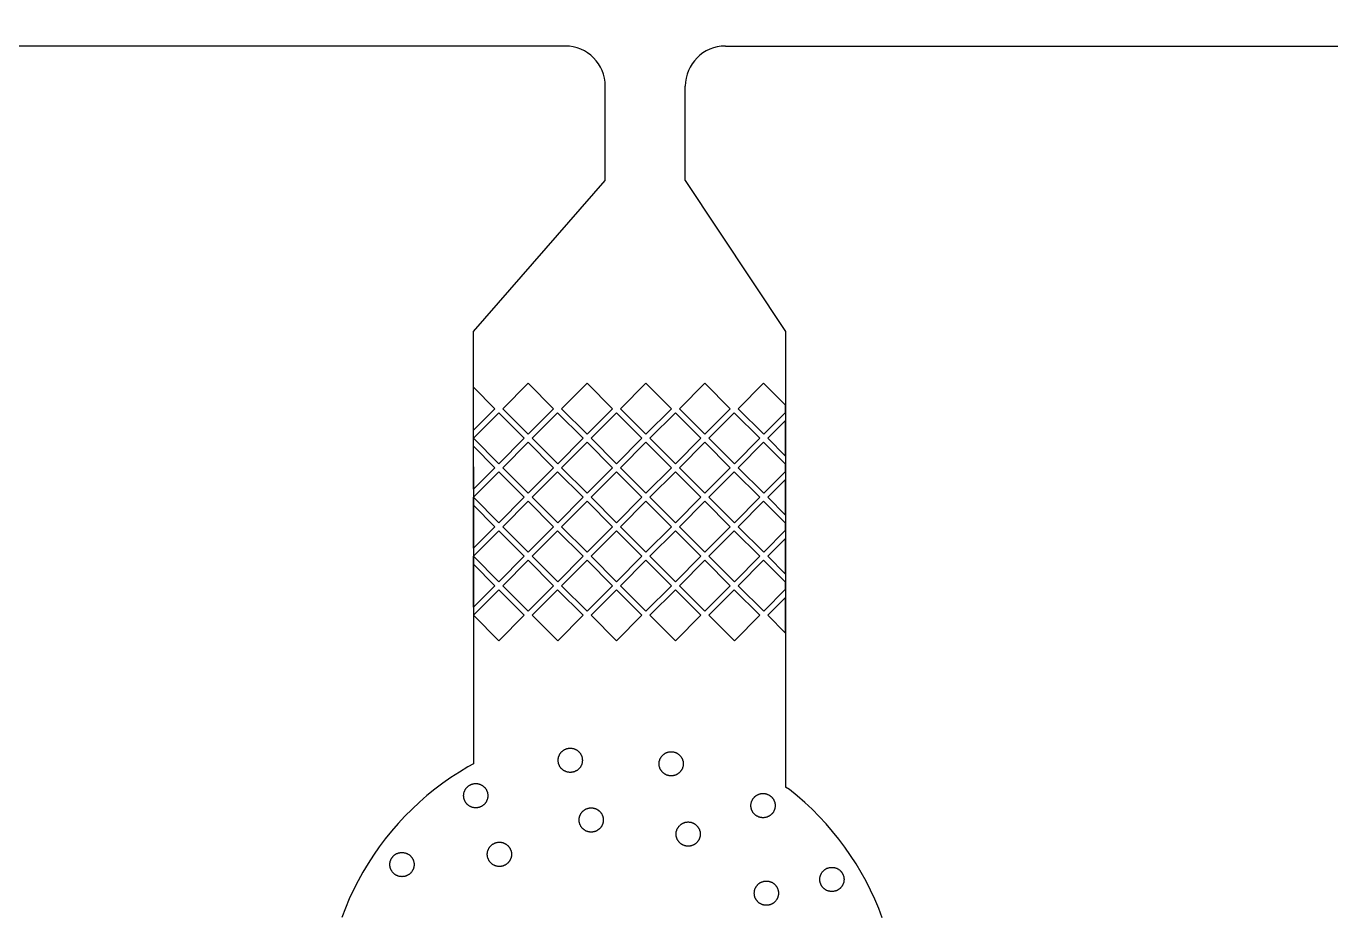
# Model space of a CAD drawing. Extents: x 1225654 to 1325654, y 924838 to 1022543.
# Drawn here: x 1247282 to 1250542, y 978412 to 980622 of the extents above; entities that cross this region are included whole.
import ezdxf

# ---------------------------------------------------------------- set-up
doc = ezdxf.new("R2010")
doc.units = 13

msp = doc.modelspace()

# ---------------------------------------------------------------- linework, layer by layer
for p, q in [((1248629.3, 980572.4), (1245467.4, 980572.4)), ((1249029.3, 980572.4), (1252191.2, 980572.4)), ((1248729.3, 980236.3), (1248729.3, 980472.4)), ((1248929.3, 980236.3), (1248929.3, 980472.4)), ((1248399.7, 979859.2), (1248729.3, 980236.3)), ((1248929.3, 980236.3), (1249179.8, 979859.2)), ((1248399.7, 979521.7), (1248399.7, 979859.2)), ((1249179.8, 979859.2), (1249179.8, 978721.6)), ((1248399.7, 979612.8), (1248399.7, 979720.2)), ((1249179.8, 979657.6), (1249179.8, 979675.3)), ((1249179.8, 979548.2), (1249179.8, 979637.5)), ((1248399.7, 979572.8), (1248399.7, 979592.8)), ((1248399.7, 979465.4), (1248399.7, 979572.8)), ((1249179.8, 979510.2), (1249179.8, 979527.9)), ((1248399.7, 979521.7), (1248399.7, 978779.7)), ((1249179.8, 979400.8), (1249179.8, 979490.1)), ((1248399.7, 979425.4), (1248399.7, 979445.4)), ((1248399.7, 979318.1), (1248399.7, 979425.4)), ((1249179.8, 979362.9), (1249179.8, 979380.5)), ((1249179.8, 979253.4), (1249179.8, 979342.7)), ((1248399.7, 979278.1), (1248399.7, 979298.1)), ((1248399.7, 979170.7), (1248399.7, 979278.1)), ((1249179.8, 979215.5), (1249179.8, 979233.1)), ((1249179.8, 979106), (1249179.8, 979195.3))]:
    msp.add_line(p, q)
msp.add_lwpolyline([(1260678.3, 924838.4), (1290630.1, 924838.4, 6.524121)], format="xyb", close=True)
msp.add_lwpolyline([(1260678.3, 924838.4), (1290630.1, 924838.4, 6.524121)], format="xyb", close=True)
for points in [[(1248600.2, 979666.5), (1248536.6, 979730.2), (1248473.1, 979666.5), (1248536.8, 979602.8), (1248600.2, 979666.5), (1248600.2, 979666.5)], [(1248747.3, 979666.5), (1248683.7, 979730.2), (1248620.2, 979666.5), (1248683.9, 979602.8), (1248747.3, 979666.5), (1248747.3, 979666.5)], [(1248894.4, 979666.5), (1248830.8, 979730.2), (1248767.3, 979666.5), (1248831, 979602.8), (1248894.4, 979666.5), (1248894.4, 979666.5)], [(1249041.5, 979666.5), (1248977.9, 979730.2), (1248914.4, 979666.5), (1248978.1, 979602.8), (1249041.5, 979666.5), (1249041.5, 979666.5)], [(1248526.8, 979592.8), (1248463.1, 979656.6), (1248399.7, 979592.8), (1248463.4, 979529.2), (1248526.8, 979592.8), (1248526.8, 979592.8)], [(1248673.9, 979592.8), (1248610.2, 979656.6), (1248546.8, 979592.8), (1248610.5, 979529.2), (1248673.9, 979592.8), (1248673.9, 979592.8)], [(1248821, 979592.8), (1248757.3, 979656.6), (1248693.9, 979592.8), (1248757.6, 979529.2), (1248821, 979592.8), (1248821, 979592.8)], [(1248968.1, 979592.8), (1248904.4, 979656.6), (1248841, 979592.8), (1248904.7, 979529.2), (1248968.1, 979592.8), (1248968.1, 979592.8)], [(1249115.2, 979592.8), (1249051.5, 979656.6), (1248988.1, 979592.8), (1249051.8, 979529.2), (1249115.2, 979592.8), (1249115.2, 979592.8)], [(1248600.2, 979519.1), (1248536.6, 979582.8), (1248473.1, 979519.1), (1248536.8, 979455.4), (1248600.2, 979519.1), (1248600.2, 979519.1)], [(1248747.3, 979519.1), (1248683.7, 979582.8), (1248620.2, 979519.1), (1248683.9, 979455.4), (1248747.3, 979519.1), (1248747.3, 979519.1)], [(1248894.4, 979519.1), (1248830.8, 979582.8), (1248767.3, 979519.1), (1248831, 979455.4), (1248894.4, 979519.1), (1248894.4, 979519.1)], [(1249041.5, 979519.1), (1248977.9, 979582.8), (1248914.4, 979519.1), (1248978.1, 979455.4), (1249041.5, 979519.1), (1249041.5, 979519.1)], [(1248526.8, 979445.4), (1248463.1, 979509.2), (1248399.7, 979445.4), (1248463.4, 979381.8), (1248526.8, 979445.4), (1248526.8, 979445.4)], [(1248673.9, 979445.4), (1248610.2, 979509.2), (1248546.8, 979445.4), (1248610.5, 979381.8), (1248673.9, 979445.4), (1248673.9, 979445.4)], [(1248821, 979445.4), (1248757.3, 979509.2), (1248693.9, 979445.4), (1248757.6, 979381.8), (1248821, 979445.4), (1248821, 979445.4)], [(1248968.1, 979445.4), (1248904.4, 979509.2), (1248841, 979445.4), (1248904.7, 979381.8), (1248968.1, 979445.4), (1248968.1, 979445.4)], [(1249115.2, 979445.4), (1249051.5, 979509.2), (1248988.1, 979445.4), (1249051.8, 979381.8), (1249115.2, 979445.4), (1249115.2, 979445.4)], [(1248600.2, 979371.7), (1248536.6, 979435.4), (1248473.1, 979371.7), (1248536.8, 979308), (1248600.2, 979371.7), (1248600.2, 979371.7)], [(1248747.3, 979371.7), (1248683.7, 979435.4), (1248620.2, 979371.7), (1248683.9, 979308), (1248747.3, 979371.7), (1248747.3, 979371.7)], [(1248894.4, 979371.7), (1248830.8, 979435.4), (1248767.3, 979371.7), (1248831, 979308), (1248894.4, 979371.7), (1248894.4, 979371.7)], [(1249041.5, 979371.7), (1248977.9, 979435.4), (1248914.4, 979371.7), (1248978.1, 979308), (1249041.5, 979371.7), (1249041.5, 979371.7)], [(1248526.8, 979298.1), (1248463.1, 979361.8), (1248399.7, 979298.1), (1248463.4, 979234.4), (1248526.8, 979298.1), (1248526.8, 979298.1)], [(1248673.9, 979298.1), (1248610.2, 979361.8), (1248546.8, 979298.1), (1248610.5, 979234.4), (1248673.9, 979298.1), (1248673.9, 979298.1)], [(1248821, 979298.1), (1248757.3, 979361.8), (1248693.9, 979298.1), (1248757.6, 979234.4), (1248821, 979298.1), (1248821, 979298.1)], [(1248968.1, 979298.1), (1248904.4, 979361.8), (1248841, 979298.1), (1248904.7, 979234.4), (1248968.1, 979298.1), (1248968.1, 979298.1)], [(1249115.2, 979298.1), (1249051.5, 979361.8), (1248988.1, 979298.1), (1249051.8, 979234.4), (1249115.2, 979298.1), (1249115.2, 979298.1)], [(1248600.2, 979224.3), (1248536.6, 979288), (1248473.1, 979224.3), (1248536.8, 979160.6), (1248600.2, 979224.3), (1248600.2, 979224.3)], [(1248747.3, 979224.3), (1248683.7, 979288), (1248620.2, 979224.3), (1248683.9, 979160.6), (1248747.3, 979224.3), (1248747.3, 979224.3)], [(1248894.4, 979224.3), (1248830.8, 979288), (1248767.3, 979224.3), (1248831, 979160.6), (1248894.4, 979224.3), (1248894.4, 979224.3)], [(1249041.5, 979224.3), (1248977.9, 979288), (1248914.4, 979224.3), (1248978.1, 979160.6), (1249041.5, 979224.3), (1249041.5, 979224.3)], [(1248526.8, 979150.7), (1248463.1, 979214.4), (1248399.7, 979150.7), (1248463.4, 979087), (1248526.8, 979150.7), (1248526.8, 979150.7)], [(1248673.9, 979150.7), (1248610.2, 979214.4), (1248546.8, 979150.7), (1248610.5, 979087), (1248673.9, 979150.7), (1248673.9, 979150.7)], [(1248821, 979150.7), (1248757.3, 979214.4), (1248693.9, 979150.7), (1248757.6, 979087), (1248821, 979150.7), (1248821, 979150.7)], [(1248968.1, 979150.7), (1248904.4, 979214.4), (1248841, 979150.7), (1248904.7, 979087), (1248968.1, 979150.7), (1248968.1, 979150.7)], [(1249115.2, 979150.7), (1249051.5, 979214.4), (1248988.1, 979150.7), (1249051.8, 979087), (1249115.2, 979150.7), (1249115.2, 979150.7)], [(1248641.8, 978818.7), (1248642.9, 978818.7), (1248644, 978818.7), (1248644.9, 978818.5), (1248646, 978818.5), (1248647.2, 978818.3), (1248648.1, 978818), (1248649.2, 978817.8), (1248650.1, 978817.6), (1248651.2, 978817.1), (1248652.1, 978816.9), (1248653.2, 978816.5), (1248654.1, 978816), (1248655.1, 978815.6), (1248656, 978815.1), (1248657.1, 978814.7), (1248658, 978814), (1248658.9, 978813.5), (1248659.6, 978812.9), (1248660.4, 978812.2), (1248661.3, 978811.5), (1248662, 978810.8), (1248662.9, 978810.1), (1248663.6, 978809.5), (1248664.3, 978808.6), (1248664.9, 978807.9), (1248665.6, 978807), (1248666.3, 978806.1), (1248667, 978805.5), (1248667.4, 978804.5), (1248668.1, 978803.6), (1248668.5, 978802.7), (1248669, 978801.6), (1248669.5, 978800.7), (1248669.9, 978799.8), (1248670.4, 978798.7), (1248670.6, 978797.8), (1248671, 978796.9), (1248671.2, 978795.7), (1248671.5, 978794.7), (1248671.7, 978793.7), (1248671.7, 978792.6), (1248671.9, 978791.7), (1248671.9, 978790.6), (1248672.1, 978789.5), (1248672.1, 978788.4), (1248672.1, 978787.5), (1248671.9, 978786.3), (1248671.9, 978785.2), (1248671.7, 978784.3), (1248671.7, 978783.2), (1248671.5, 978782.3), (1248671.2, 978781.2), (1248671, 978780), (1248670.6, 978779.1), (1248670.4, 978778), (1248669.9, 978777.1), (1248669.5, 978776.2), (1248669, 978775.3), (1248668.5, 978774.1), (1248668.1, 978773.3), (1248667.4, 978772.4), (1248667, 978771.5), (1248666.3, 978770.5), (1248665.6, 978769.9), (1248664.9, 978769), (1248664.3, 978768.3), (1248663.6, 978767.4), (1248662.9, 978766.8), (1248662, 978766.1), (1248661.3, 978765.4), (1248660.4, 978764.7), (1248659.6, 978764), (1248658.9, 978763.3), (1248658, 978762.7), (1248657.1, 978762.3), (1248656, 978761.8), (1248655.1, 978761.3), (1248654.1, 978760.9), (1248653.2, 978760.4), (1248652.1, 978760), (1248651.2, 978759.8), (1248650.1, 978759.3), (1248649.2, 978759.1), (1248648.1, 978758.9), (1248647.2, 978758.7), (1248646, 978758.4), (1248644.9, 978758.4), (1248644, 978758.2), (1248642.9, 978758.2), (1248641.8, 978758.2), (1248640.9, 978758.2), (1248639.7, 978758.2), (1248638.6, 978758.4), (1248637.7, 978758.4), (1248636.6, 978758.7), (1248635.5, 978758.9), (1248634.6, 978759.1), (1248633.5, 978759.3), (1248632.5, 978759.8), (1248631.4, 978760), (1248630.5, 978760.4), (1248629.6, 978760.9), (1248628.5, 978761.3), (1248627.6, 978761.8), (1248626.7, 978762.3), (1248625.8, 978762.7), (1248624.9, 978763.3), (1248624, 978764), (1248623.3, 978764.7), (1248622.4, 978765.4), (1248621.5, 978766.1), (1248620.8, 978766.8), (1248620.2, 978767.4), (1248619.3, 978768.3), (1248618.6, 978769), (1248617.9, 978769.9), (1248617.4, 978770.5), (1248616.8, 978771.5), (1248616.1, 978772.4), (1248615.7, 978773.3), (1248615.2, 978774.1), (1248614.8, 978775.3), (1248614.3, 978776.2), (1248613.8, 978777.1), (1248613.4, 978778), (1248613.2, 978779.1), (1248612.8, 978780), (1248612.5, 978781.2), (1248612.3, 978782.3), (1248612.1, 978783.2), (1248611.8, 978784.3), (1248611.8, 978785.2), (1248611.6, 978786.3), (1248611.6, 978787.5), (1248611.6, 978788.4), (1248611.6, 978789.5), (1248611.6, 978790.6), (1248611.8, 978791.7), (1248611.8, 978792.6), (1248612.1, 978793.7), (1248612.3, 978794.7), (1248612.5, 978795.7), (1248612.8, 978796.9), (1248613.2, 978797.8), (1248613.4, 978798.7), (1248613.8, 978799.8), (1248614.3, 978800.7), (1248614.8, 978801.6), (1248615.2, 978802.7), (1248615.7, 978803.6), (1248616.1, 978804.5), (1248616.8, 978805.5), (1248617.4, 978806.1), (1248617.9, 978807), (1248618.6, 978807.9), (1248619.3, 978808.6), (1248620.2, 978809.5), (1248620.8, 978810.1), (1248621.5, 978810.8), (1248622.4, 978811.5), (1248623.3, 978812.2), (1248624, 978812.9), (1248624.9, 978813.5), (1248625.8, 978814), (1248626.7, 978814.7), (1248627.6, 978815.1), (1248628.5, 978815.6), (1248629.6, 978816), (1248630.5, 978816.5), (1248631.4, 978816.9), (1248632.5, 978817.1), (1248633.5, 978817.6), (1248634.6, 978817.8), (1248635.5, 978818), (1248636.6, 978818.3), (1248637.7, 978818.5), (1248638.6, 978818.5), (1248639.7, 978818.7), (1248640.9, 978818.7), (1248641.8, 978818.7), (1248641.8, 978818.7)], [(1248894, 978809.9), (1248894.9, 978809.9), (1248896, 978809.9), (1248897.1, 978809.7), (1248898.1, 978809.7), (1248899.2, 978809.5), (1248900.1, 978809.3), (1248901.2, 978809.1), (1248902.3, 978808.8), (1248903.2, 978808.6), (1248904.3, 978808.1), (1248905.3, 978807.7), (1248906.2, 978807.5), (1248907, 978807), (1248908.2, 978806.3), (1248909.1, 978805.9), (1248909.9, 978805.5), (1248910.9, 978804.8), (1248911.8, 978804.1), (1248912.5, 978803.6), (1248913.4, 978802.9), (1248914, 978802.3), (1248914.9, 978801.4), (1248915.6, 978800.7), (1248916.3, 978800), (1248917, 978799.1), (1248917.6, 978798.3), (1248918.3, 978797.6), (1248919, 978796.7), (1248919.7, 978795.7), (1248920.1, 978794.9), (1248920.6, 978794), (1248921, 978793.1), (1248921.4, 978791.9), (1248921.9, 978791.1), (1248922.3, 978790.1), (1248922.6, 978789), (1248923, 978788.1), (1248923.3, 978787), (1248923.5, 978786.1), (1248923.7, 978784.9), (1248923.9, 978783.9), (1248923.9, 978782.9), (1248924.2, 978781.8), (1248924.2, 978780.7), (1248924.2, 978779.8), (1248924.2, 978778.7), (1248924.2, 978777.6), (1248923.9, 978776.7), (1248923.9, 978775.5), (1248923.7, 978774.4), (1248923.5, 978773.5), (1248923.3, 978772.4), (1248923, 978771.5), (1248922.6, 978770.4), (1248922.3, 978769.5), (1248921.9, 978768.3), (1248921.4, 978767.4), (1248921, 978766.5), (1248920.6, 978765.6), (1248920.1, 978764.7), (1248919.7, 978763.8), (1248919, 978762.9), (1248918.3, 978762), (1248917.6, 978761.1), (1248917, 978760.2), (1248916.3, 978759.6), (1248915.6, 978758.7), (1248914.9, 978758), (1248914, 978757.3), (1248913.4, 978756.6), (1248912.5, 978756), (1248911.8, 978755.3), (1248910.9, 978754.6), (1248909.9, 978754.1), (1248909.1, 978753.5), (1248908.2, 978753), (1248907, 978752.6), (1248906.2, 978752.1), (1248905.3, 978751.7), (1248904.3, 978751.2), (1248903.2, 978751), (1248902.3, 978750.8), (1248901.2, 978750.3), (1248900.1, 978750.1), (1248899.2, 978749.9), (1248898.1, 978749.9), (1248897.1, 978749.6), (1248896, 978749.6), (1248894.9, 978749.4), (1248894, 978749.4), (1248892.9, 978749.4), (1248891.8, 978749.6), (1248890.6, 978749.6), (1248889.7, 978749.9), (1248888.6, 978749.9), (1248887.7, 978750.1), (1248886.6, 978750.3), (1248885.4, 978750.8), (1248884.6, 978751), (1248883.7, 978751.2), (1248882.5, 978751.7), (1248881.6, 978752.1), (1248880.7, 978752.6), (1248879.6, 978753), (1248878.7, 978753.5), (1248877.8, 978754.1), (1248876.9, 978754.6), (1248876.2, 978755.3), (1248875.3, 978756), (1248874.4, 978756.6), (1248873.8, 978757.3), (1248872.9, 978758), (1248872.2, 978758.7), (1248871.5, 978759.6), (1248870.8, 978760.2), (1248870.2, 978761.1), (1248869.5, 978762), (1248868.8, 978762.9), (1248868.3, 978763.8), (1248867.7, 978764.7), (1248867.2, 978765.6), (1248866.8, 978766.5), (1248866.3, 978767.4), (1248865.9, 978768.3), (1248865.4, 978769.5), (1248865.2, 978770.4), (1248864.7, 978771.5), (1248864.5, 978772.4), (1248864.3, 978773.5), (1248864.1, 978774.4), (1248863.8, 978775.5), (1248863.8, 978776.7), (1248863.6, 978777.6), (1248863.6, 978778.7), (1248863.6, 978779.8), (1248863.6, 978780.7), (1248863.6, 978781.8), (1248863.8, 978782.9), (1248863.8, 978783.9), (1248864.1, 978784.9), (1248864.3, 978786.1), (1248864.5, 978787), (1248864.7, 978788.1), (1248865.2, 978789), (1248865.4, 978790.1), (1248865.9, 978791.1), (1248866.3, 978791.9), (1248866.8, 978793.1), (1248867.2, 978794), (1248867.7, 978794.9), (1248868.3, 978795.7), (1248868.8, 978796.7), (1248869.5, 978797.6), (1248870.2, 978798.3), (1248870.8, 978799.1), (1248871.5, 978800), (1248872.2, 978800.7), (1248872.9, 978801.4), (1248873.8, 978802.3), (1248874.4, 978802.9), (1248875.3, 978803.6), (1248876.2, 978804.1), (1248876.9, 978804.8), (1248877.8, 978805.5), (1248878.7, 978805.9), (1248879.6, 978806.3), (1248880.7, 978807), (1248881.6, 978807.5), (1248882.5, 978807.7), (1248883.7, 978808.1), (1248884.6, 978808.6), (1248885.4, 978808.8), (1248886.6, 978809.1), (1248887.7, 978809.3), (1248888.6, 978809.5), (1248889.7, 978809.7), (1248890.6, 978809.7), (1248891.8, 978809.9), (1248892.9, 978809.9), (1248894, 978809.9), (1248894, 978809.9)], [(1248405.8, 978730.3), (1248406.6, 978730.3), (1248407.8, 978730.3), (1248408.9, 978730.1), (1248409.8, 978730.1), (1248410.9, 978729.9), (1248412.1, 978729.6), (1248413, 978729.4), (1248414.1, 978729.2), (1248415, 978728.7), (1248416.1, 978728.5), (1248417, 978728), (1248417.9, 978727.6), (1248419, 978727.2), (1248419.9, 978726.7), (1248420.8, 978726.3), (1248421.7, 978725.8), (1248422.6, 978725.1), (1248423.5, 978724.4), (1248424.2, 978723.8), (1248425.1, 978723.3), (1248426, 978722.4), (1248426.7, 978721.7), (1248427.4, 978721), (1248428.2, 978720.2), (1248428.9, 978719.5), (1248429.6, 978718.6), (1248430.1, 978717.9), (1248430.7, 978717), (1248431.4, 978716.1), (1248431.8, 978715.2), (1248432.3, 978714.3), (1248432.7, 978713.2), (1248433.2, 978712.3), (1248433.7, 978711.4), (1248434.1, 978710.5), (1248434.3, 978709.4), (1248434.8, 978708.5), (1248435, 978707.3), (1248435.2, 978706.2), (1248435.4, 978705.3), (1248435.7, 978704.2), (1248435.7, 978703.3), (1248435.9, 978702.2), (1248435.9, 978701), (1248435.9, 978700.1), (1248435.9, 978699), (1248435.9, 978697.9), (1248435.7, 978696.8), (1248435.7, 978695.8), (1248435.4, 978694.8), (1248435.2, 978693.8), (1248435, 978692.7), (1248434.8, 978691.8), (1248434.3, 978690.7), (1248434.1, 978689.8), (1248433.7, 978688.6), (1248433.2, 978687.8), (1248432.7, 978686.9), (1248432.3, 978685.7), (1248431.8, 978684.8), (1248431.4, 978684), (1248430.7, 978683), (1248430.1, 978682.4), (1248429.6, 978681.4), (1248428.9, 978680.6), (1248428.2, 978679.9), (1248427.4, 978679), (1248426.7, 978678.3), (1248426, 978677.6), (1248425.1, 978677), (1248424.2, 978676.3), (1248423.5, 978675.6), (1248422.6, 978674.9), (1248421.7, 978674.5), (1248420.8, 978673.8), (1248419.9, 978673.4), (1248419, 978672.9), (1248417.9, 978672.5), (1248417, 978672), (1248416.1, 978671.6), (1248415, 978671.3), (1248414.1, 978670.9), (1248413, 978670.6), (1248412.1, 978670.5), (1248410.9, 978670.2), (1248409.8, 978670), (1248408.9, 978670), (1248407.8, 978669.8), (1248406.6, 978669.8), (1248405.8, 978669.8), (1248404.6, 978669.8), (1248403.5, 978669.8), (1248402.6, 978670), (1248401.5, 978670), (1248400.3, 978670.2), (1248399.4, 978670.5), (1248398.3, 978670.6), (1248397.4, 978670.9), (1248396.3, 978671.3), (1248395.4, 978671.6), (1248394.3, 978672), (1248393.4, 978672.5), (1248392.4, 978672.9), (1248391.6, 978673.4), (1248390.4, 978673.8), (1248389.5, 978674.5), (1248388.8, 978674.9), (1248388, 978675.6), (1248387.1, 978676.3), (1248386.2, 978677), (1248385.5, 978677.6), (1248384.6, 978678.3), (1248383.9, 978679), (1248383.2, 978679.9), (1248382.6, 978680.6), (1248381.9, 978681.4), (1248381.2, 978682.4), (1248380.6, 978683), (1248380.1, 978684), (1248379.4, 978684.8), (1248379, 978685.7), (1248378.5, 978686.9), (1248378, 978687.8), (1248377.6, 978688.6), (1248377.2, 978689.8), (1248377, 978690.7), (1248376.5, 978691.8), (1248376.3, 978692.7), (1248376, 978693.8), (1248375.8, 978694.8), (1248375.8, 978695.8), (1248375.6, 978696.8), (1248375.6, 978697.9), (1248375.4, 978699), (1248375.4, 978700.1), (1248375.4, 978701), (1248375.6, 978702.2), (1248375.6, 978703.3), (1248375.8, 978704.2), (1248375.8, 978705.3), (1248376, 978706.2), (1248376.3, 978707.3), (1248376.5, 978708.5), (1248377, 978709.4), (1248377.2, 978710.5), (1248377.6, 978711.4), (1248378, 978712.3), (1248378.5, 978713.2), (1248379, 978714.3), (1248379.4, 978715.2), (1248380.1, 978716.1), (1248380.6, 978717), (1248381.2, 978717.9), (1248381.9, 978718.6), (1248382.6, 978719.5), (1248383.2, 978720.2), (1248383.9, 978721), (1248384.6, 978721.7), (1248385.5, 978722.4), (1248386.2, 978723.3), (1248387.1, 978723.8), (1248388, 978724.4), (1248388.8, 978725.1), (1248389.5, 978725.8), (1248390.4, 978726.3), (1248391.6, 978726.7), (1248392.4, 978727.2), (1248393.4, 978727.6), (1248394.3, 978728), (1248395.4, 978728.5), (1248396.3, 978728.7), (1248397.4, 978729.2), (1248398.3, 978729.4), (1248399.4, 978729.6), (1248400.3, 978729.9), (1248401.5, 978730.1), (1248402.6, 978730.1), (1248403.5, 978730.3), (1248404.6, 978730.3), (1248405.8, 978730.3), (1248405.8, 978730.3)], [(1249123.5, 978705.6), (1249124.4, 978705.6), (1249125.5, 978705.3), (1249126.7, 978705.3), (1249127.6, 978705.1), (1249128.7, 978705.1), (1249129.8, 978704.9), (1249130.7, 978704.6), (1249131.8, 978704.4), (1249132.7, 978704), (1249133.9, 978703.7), (1249134.8, 978703.3), (1249135.6, 978702.8), (1249136.8, 978702.4), (1249137.7, 978702), (1249138.5, 978701.5), (1249139.5, 978700.8), (1249140.4, 978700.4), (1249141.3, 978699.7), (1249142, 978699), (1249142.8, 978698.4), (1249143.7, 978697.7), (1249144.4, 978697), (1249145.1, 978696.3), (1249145.7, 978695.4), (1249146.7, 978694.8), (1249147.3, 978693.8), (1249147.8, 978692.9), (1249148.5, 978692), (1249149.2, 978691.4), (1249149.6, 978690.5), (1249150, 978689.3), (1249150.5, 978688.4), (1249150.9, 978687.6), (1249151.4, 978686.6), (1249151.9, 978685.5), (1249152.1, 978684.6), (1249152.5, 978683.5), (1249152.8, 978682.6), (1249152.9, 978681.4), (1249153.2, 978680.6), (1249153.4, 978679.4), (1249153.4, 978678.3), (1249153.6, 978677.4), (1249153.6, 978676.3), (1249153.6, 978675.2), (1249153.6, 978674.2), (1249153.6, 978673.2), (1249153.4, 978672), (1249153.4, 978671.1), (1249153.2, 978670), (1249152.9, 978668.9), (1249152.8, 978668), (1249152.5, 978666.9), (1249152.1, 978666), (1249151.9, 978664.8), (1249151.4, 978663.9), (1249150.9, 978663), (1249150.5, 978661.9), (1249150, 978661), (1249149.6, 978660.1), (1249149.2, 978659.2), (1249148.5, 978658.3), (1249147.8, 978657.4), (1249147.3, 978656.7), (1249146.7, 978655.8), (1249145.7, 978654.9), (1249145.1, 978654.2), (1249144.4, 978653.6), (1249143.7, 978652.6), (1249142.8, 978652), (1249142, 978651.3), (1249141.3, 978650.9), (1249140.4, 978650.2), (1249139.5, 978649.5), (1249138.5, 978649), (1249137.7, 978648.6), (1249136.8, 978648.2), (1249135.6, 978647.7), (1249134.8, 978647.3), (1249133.9, 978646.8), (1249132.7, 978646.6), (1249131.8, 978646.1), (1249130.7, 978645.9), (1249129.8, 978645.7), (1249128.7, 978645.5), (1249127.6, 978645.3), (1249126.7, 978645.3), (1249125.5, 978645), (1249124.4, 978645), (1249123.5, 978645), (1249122.4, 978645), (1249121.2, 978645), (1249120.4, 978645.3), (1249119.2, 978645.3), (1249118.1, 978645.5), (1249117.2, 978645.7), (1249116.1, 978645.9), (1249115.2, 978646.1), (1249114, 978646.6), (1249113.2, 978646.8), (1249112, 978647.3), (1249111.1, 978647.7), (1249110.2, 978648.2), (1249109.3, 978648.6), (1249108.2, 978649), (1249107.3, 978649.5), (1249106.4, 978650.2), (1249105.7, 978650.9), (1249104.8, 978651.3), (1249103.9, 978652), (1249103.2, 978652.6), (1249102.4, 978653.6), (1249101.7, 978654.2), (1249101, 978654.9), (1249100.3, 978655.8), (1249099.6, 978656.7), (1249099, 978657.4), (1249098.3, 978658.3), (1249097.9, 978659.2), (1249097.2, 978660.1), (1249096.7, 978661), (1249096.3, 978661.9), (1249095.8, 978663), (1249095.4, 978663.9), (1249094.9, 978664.8), (1249094.7, 978666), (1249094.3, 978666.9), (1249094, 978668), (1249093.8, 978668.9), (1249093.6, 978670), (1249093.6, 978671.1), (1249093.3, 978672), (1249093.3, 978673.2), (1249093.1, 978674.2), (1249093.1, 978675.2), (1249093.1, 978676.3), (1249093.3, 978677.4), (1249093.3, 978678.3), (1249093.6, 978679.4), (1249093.6, 978680.6), (1249093.8, 978681.4), (1249094, 978682.6), (1249094.3, 978683.5), (1249094.7, 978684.6), (1249094.9, 978685.5), (1249095.4, 978686.6), (1249095.8, 978687.6), (1249096.3, 978688.4), (1249096.7, 978689.3), (1249097.2, 978690.5), (1249097.9, 978691.4), (1249098.3, 978692), (1249099, 978692.9), (1249099.6, 978693.8), (1249100.3, 978694.8), (1249101, 978695.4), (1249101.7, 978696.3), (1249102.4, 978697), (1249103.2, 978697.7), (1249103.9, 978698.4), (1249104.8, 978699), (1249105.7, 978699.7), (1249106.4, 978700.4), (1249107.3, 978700.8), (1249108.2, 978701.5), (1249109.3, 978702), (1249110.2, 978702.4), (1249111.1, 978702.8), (1249112, 978703.3), (1249113.2, 978703.7), (1249114, 978704), (1249115.2, 978704.4), (1249116.1, 978704.6), (1249117.2, 978704.9), (1249118.1, 978705.1), (1249119.2, 978705.1), (1249120.4, 978705.3), (1249121.2, 978705.3), (1249122.4, 978705.6), (1249123.5, 978705.6), (1249123.5, 978705.6)], [(1248694.2, 978669.6), (1248695.1, 978669.6), (1248696.2, 978669.6), (1248697.3, 978669.6), (1248698.3, 978669.3), (1248699.3, 978669.1), (1248700.5, 978668.9), (1248701.4, 978668.6), (1248702.5, 978668.4), (1248703.4, 978668.2), (1248704.5, 978667.7), (1248705.5, 978667.5), (1248706.4, 978667), (1248707.5, 978666.6), (1248708.4, 978666.2), (1248709.3, 978665.5), (1248710.1, 978665), (1248711.1, 978664.4), (1248712, 978663.9), (1248712.7, 978663.3), (1248713.5, 978662.6), (1248714.4, 978661.9), (1248715.1, 978661.2), (1248715.8, 978660.3), (1248716.5, 978659.7), (1248717.3, 978658.8), (1248717.8, 978658.1), (1248718.5, 978657.2), (1248719.2, 978656.2), (1248719.9, 978655.4), (1248720.3, 978654.5), (1248720.7, 978653.6), (1248721.2, 978652.6), (1248721.6, 978651.8), (1248722.1, 978650.6), (1248722.5, 978649.7), (1248722.8, 978648.6), (1248723.2, 978647.7), (1248723.5, 978646.6), (1248723.7, 978645.7), (1248723.9, 978644.6), (1248724.1, 978643.7), (1248724.1, 978642.5), (1248724.3, 978641.4), (1248724.3, 978640.5), (1248724.3, 978639.4), (1248724.3, 978638.3), (1248724.3, 978637.4), (1248724.1, 978636.2), (1248724.1, 978635.1), (1248723.9, 978634.2), (1248723.7, 978633.1), (1248723.5, 978632), (1248723.2, 978631.1), (1248722.8, 978630), (1248722.5, 978629), (1248722.1, 978628.1), (1248721.6, 978627), (1248721.2, 978626.1), (1248720.7, 978625.2), (1248720.3, 978624.3), (1248719.9, 978623.4), (1248719.2, 978622.5), (1248718.5, 978621.6), (1248717.8, 978620.7), (1248717.3, 978620.1), (1248716.5, 978619.2), (1248715.8, 978618.5), (1248715.1, 978617.6), (1248714.4, 978616.9), (1248713.5, 978616.2), (1248712.7, 978615.6), (1248712, 978614.9), (1248711.1, 978614.4), (1248710.1, 978613.7), (1248709.3, 978613.3), (1248708.4, 978612.6), (1248707.5, 978612.2), (1248706.4, 978611.7), (1248705.5, 978611.3), (1248704.5, 978611), (1248703.4, 978610.6), (1248702.5, 978610.4), (1248701.4, 978610.1), (1248700.5, 978609.7), (1248699.3, 978609.7), (1248698.3, 978609.5), (1248697.3, 978609.3), (1248696.2, 978609.3), (1248695.1, 978609.3), (1248694.2, 978609.3), (1248693.1, 978609.3), (1248692, 978609.3), (1248691.1, 978609.3), (1248689.9, 978609.5), (1248688.8, 978609.7), (1248687.9, 978609.7), (1248686.8, 978610.1), (1248685.9, 978610.4), (1248684.8, 978610.6), (1248683.9, 978611), (1248682.7, 978611.3), (1248681.8, 978611.7), (1248680.9, 978612.2), (1248679.8, 978612.6), (1248678.9, 978613.3), (1248678, 978613.7), (1248677.1, 978614.4), (1248676.4, 978614.9), (1248675.5, 978615.6), (1248674.6, 978616.2), (1248674, 978616.9), (1248673.1, 978617.6), (1248672.4, 978618.5), (1248671.7, 978619.2), (1248671, 978620.1), (1248670.4, 978620.7), (1248669.7, 978621.6), (1248669, 978622.5), (1248668.5, 978623.4), (1248667.9, 978624.3), (1248667.4, 978625.2), (1248667, 978626.1), (1248666.5, 978627), (1248666.1, 978628.1), (1248665.6, 978629), (1248665.4, 978630), (1248664.9, 978631.1), (1248664.7, 978632), (1248664.5, 978633.1), (1248664.3, 978634.2), (1248664, 978635.1), (1248664, 978636.2), (1248664, 978637.4), (1248663.8, 978638.3), (1248663.8, 978639.4), (1248663.8, 978640.5), (1248664, 978641.4), (1248664, 978642.5), (1248664, 978643.7), (1248664.3, 978644.6), (1248664.5, 978645.7), (1248664.7, 978646.6), (1248664.9, 978647.7), (1248665.4, 978648.6), (1248665.6, 978649.7), (1248666.1, 978650.6), (1248666.5, 978651.8), (1248667, 978652.6), (1248667.4, 978653.6), (1248667.9, 978654.5), (1248668.5, 978655.4), (1248669, 978656.2), (1248669.7, 978657.2), (1248670.4, 978658.1), (1248671, 978658.8), (1248671.7, 978659.7), (1248672.4, 978660.3), (1248673.1, 978661.2), (1248674, 978661.9), (1248674.6, 978662.6), (1248675.5, 978663.3), (1248676.4, 978663.9), (1248677.1, 978664.4), (1248678, 978665), (1248678.9, 978665.5), (1248679.8, 978666.2), (1248680.9, 978666.6), (1248681.8, 978667), (1248682.7, 978667.5), (1248683.9, 978667.7), (1248684.8, 978668.2), (1248685.9, 978668.4), (1248686.8, 978668.6), (1248687.9, 978668.9), (1248688.8, 978669.1), (1248689.9, 978669.3), (1248691.1, 978669.6), (1248692, 978669.6), (1248693.1, 978669.6), (1248694.2, 978669.6), (1248694.2, 978669.6)], [(1248936.3, 978634.5), (1248937.4, 978634.5), (1248938.5, 978634.2), (1248939.7, 978634.2), (1248940.6, 978634), (1248941.7, 978634), (1248942.6, 978633.8), (1248943.7, 978633.6), (1248944.9, 978633.1), (1248945.7, 978632.9), (1248946.6, 978632.6), (1248947.8, 978632.2), (1248948.7, 978631.7), (1248949.5, 978631.3), (1248950.7, 978630.9), (1248951.6, 978630.4), (1248952.5, 978629.7), (1248953.4, 978629.3), (1248954.1, 978628.6), (1248955, 978627.9), (1248955.9, 978627.3), (1248956.5, 978626.6), (1248957.4, 978625.9), (1248958.1, 978625.2), (1248958.8, 978624.3), (1248959.5, 978623.7), (1248960.1, 978622.8), (1248960.8, 978621.8), (1248961.5, 978620.9), (1248961.9, 978620.1), (1248962.6, 978619.2), (1248963.1, 978618.2), (1248963.5, 978617.3), (1248963.9, 978616.5), (1248964.4, 978615.6), (1248964.9, 978614.4), (1248965.1, 978613.5), (1248965.5, 978612.4), (1248965.8, 978611.5), (1248966, 978610.4), (1248966.2, 978609.5), (1248966.5, 978608.3), (1248966.5, 978607.2), (1248966.7, 978606.3), (1248966.7, 978605.2), (1248966.7, 978604.1), (1248966.7, 978603.1), (1248966.7, 978602.1), (1248966.5, 978600.9), (1248966.5, 978600), (1248966.2, 978598.9), (1248966, 978597.8), (1248965.8, 978596.9), (1248965.5, 978595.7), (1248965.1, 978594.9), (1248964.9, 978593.7), (1248964.4, 978592.8), (1248963.9, 978591.9), (1248963.5, 978590.8), (1248963.1, 978589.9), (1248962.6, 978589), (1248961.9, 978588.1), (1248961.5, 978587.2), (1248960.8, 978586.3), (1248960.1, 978585.6), (1248959.5, 978584.7), (1248958.8, 978583.8), (1248958.1, 978583.1), (1248957.4, 978582.5), (1248956.5, 978581.5), (1248955.9, 978580.9), (1248955, 978580.2), (1248954.1, 978579.8), (1248953.4, 978579.1), (1248952.5, 978578.4), (1248951.6, 978577.9), (1248950.7, 978577.5), (1248949.5, 978576.9), (1248948.7, 978576.4), (1248947.8, 978576.2), (1248946.6, 978575.7), (1248945.7, 978575.3), (1248944.9, 978575), (1248943.7, 978574.8), (1248942.6, 978574.6), (1248941.7, 978574.3), (1248940.6, 978574.1), (1248939.7, 978574.1), (1248938.5, 978573.9), (1248937.4, 978573.9), (1248936.3, 978573.9), (1248935.4, 978573.9), (1248934.3, 978573.9), (1248933.1, 978574.1), (1248932.2, 978574.1), (1248931.1, 978574.3), (1248930.2, 978574.6), (1248929.1, 978574.8), (1248927.9, 978575), (1248927.1, 978575.3), (1248926.2, 978575.7), (1248925, 978576.2), (1248924.2, 978576.4), (1248923.3, 978576.9), (1248922.1, 978577.5), (1248921.2, 978577.9), (1248920.3, 978578.4), (1248919.4, 978579.1), (1248918.5, 978579.8), (1248917.8, 978580.2), (1248917, 978580.9), (1248916.3, 978581.5), (1248915.4, 978582.5), (1248914.7, 978583.1), (1248914, 978583.8), (1248913.4, 978584.7), (1248912.7, 978585.6), (1248912, 978586.3), (1248911.3, 978587.2), (1248910.6, 978588.1), (1248910.2, 978589), (1248909.8, 978589.9), (1248909.3, 978590.8), (1248908.9, 978591.9), (1248908.4, 978592.8), (1248907.9, 978593.7), (1248907.7, 978594.9), (1248907.3, 978595.7), (1248907, 978596.9), (1248906.8, 978597.8), (1248906.6, 978598.9), (1248906.4, 978600), (1248906.4, 978600.9), (1248906.2, 978602.1), (1248906.2, 978603.1), (1248906.2, 978604.1), (1248906.2, 978605.2), (1248906.2, 978606.3), (1248906.4, 978607.2), (1248906.4, 978608.3), (1248906.6, 978609.5), (1248906.8, 978610.4), (1248907, 978611.5), (1248907.3, 978612.4), (1248907.7, 978613.5), (1248907.9, 978614.4), (1248908.4, 978615.6), (1248908.9, 978616.5), (1248909.3, 978617.3), (1248909.8, 978618.2), (1248910.2, 978619.2), (1248910.6, 978620.1), (1248911.3, 978620.9), (1248912, 978621.8), (1248912.7, 978622.8), (1248913.4, 978623.7), (1248914, 978624.3), (1248914.7, 978625.2), (1248915.4, 978625.9), (1248916.3, 978626.6), (1248917, 978627.3), (1248917.8, 978627.9), (1248918.5, 978628.6), (1248919.4, 978629.3), (1248920.3, 978629.7), (1248921.2, 978630.4), (1248922.1, 978630.9), (1248923.3, 978631.3), (1248924.2, 978631.7), (1248925, 978632.2), (1248926.2, 978632.6), (1248927.1, 978632.9), (1248927.9, 978633.1), (1248929.1, 978633.6), (1248930.2, 978633.8), (1248931.1, 978634), (1248932.2, 978634), (1248933.1, 978634.2), (1248934.3, 978634.2), (1248935.4, 978634.5), (1248936.3, 978634.5), (1248936.3, 978634.5)], [(1248464.7, 978583.8), (1248465.8, 978583.8), (1248467, 978583.8), (1248467.8, 978583.6), (1248469, 978583.6), (1248470.1, 978583.4), (1248471, 978583.1), (1248472.1, 978582.9), (1248473, 978582.7), (1248474.2, 978582.2), (1248475, 978582), (1248476.2, 978581.5), (1248477.1, 978581.1), (1248477.9, 978580.7), (1248479.1, 978580.2), (1248480, 978579.8), (1248480.9, 978579.1), (1248481.8, 978578.6), (1248482.5, 978577.9), (1248483.4, 978577.3), (1248484.3, 978576.6), (1248484.9, 978575.9), (1248485.8, 978575.3), (1248486.5, 978574.6), (1248487.2, 978573.7), (1248487.9, 978573), (1248488.5, 978572.1), (1248489.2, 978571.2), (1248489.9, 978570.5), (1248490.3, 978569.7), (1248491, 978568.7), (1248491.5, 978567.8), (1248491.9, 978566.7), (1248492.3, 978565.8), (1248492.8, 978564.9), (1248493.3, 978563.8), (1248493.5, 978562.9), (1248493.9, 978562), (1248494.2, 978560.9), (1248494.4, 978559.8), (1248494.6, 978558.9), (1248494.9, 978557.7), (1248494.9, 978556.8), (1248494.9, 978555.7), (1248495.1, 978554.6), (1248495.1, 978553.4), (1248495.1, 978552.6), (1248494.9, 978551.4), (1248494.9, 978550.3), (1248494.9, 978549.4), (1248494.6, 978548.3), (1248494.4, 978547.4), (1248494.2, 978546.2), (1248493.9, 978545.1), (1248493.5, 978544.2), (1248493.3, 978543.3), (1248492.8, 978542.2), (1248492.3, 978541.3), (1248491.9, 978540.4), (1248491.5, 978539.3), (1248491, 978538.3), (1248490.3, 978537.5), (1248489.9, 978536.6), (1248489.2, 978535.7), (1248488.5, 978535), (1248487.9, 978534.1), (1248487.2, 978533.4), (1248486.5, 978532.5), (1248485.8, 978531.8), (1248484.9, 978531.2), (1248484.3, 978530.5), (1248483.4, 978529.8), (1248482.5, 978529.1), (1248481.8, 978528.5), (1248480.9, 978527.8), (1248480, 978527.4), (1248479.1, 978526.9), (1248477.9, 978526.5), (1248477.1, 978526), (1248476.2, 978525.5), (1248475, 978525.1), (1248474.2, 978524.9), (1248473, 978524.4), (1248472.1, 978524.2), (1248471, 978524), (1248470.1, 978523.8), (1248469, 978523.5), (1248467.8, 978523.5), (1248467, 978523.3), (1248465.8, 978523.3), (1248464.7, 978523.3), (1248463.8, 978523.3), (1248462.7, 978523.3), (1248461.5, 978523.5), (1248460.6, 978523.5), (1248459.5, 978523.8), (1248458.4, 978524), (1248457.5, 978524.2), (1248456.3, 978524.4), (1248455.5, 978524.9), (1248454.3, 978525.1), (1248453.4, 978525.5), (1248452.6, 978526), (1248451.4, 978526.5), (1248450.5, 978526.9), (1248449.6, 978527.4), (1248448.7, 978527.8), (1248447.8, 978528.5), (1248446.9, 978529.1), (1248446.2, 978529.8), (1248445.4, 978530.5), (1248444.5, 978531.2), (1248443.8, 978531.8), (1248443.1, 978532.5), (1248442.4, 978533.4), (1248441.5, 978534.1), (1248441.1, 978535), (1248440.4, 978535.7), (1248439.7, 978536.6), (1248439, 978537.5), (1248438.6, 978538.3), (1248438.2, 978539.3), (1248437.7, 978540.4), (1248437.3, 978541.3), (1248436.8, 978542.2), (1248436.3, 978543.3), (1248436.1, 978544.2), (1248435.7, 978545.1), (1248435.4, 978546.2), (1248435.2, 978547.4), (1248435, 978548.3), (1248434.8, 978549.4), (1248434.8, 978550.3), (1248434.6, 978551.4), (1248434.6, 978552.6), (1248434.6, 978553.4), (1248434.6, 978554.6), (1248434.6, 978555.7), (1248434.8, 978556.8), (1248434.8, 978557.7), (1248435, 978558.9), (1248435.2, 978559.8), (1248435.4, 978560.9), (1248435.7, 978562), (1248436.1, 978562.9), (1248436.3, 978563.8), (1248436.8, 978564.9), (1248437.3, 978565.8), (1248437.7, 978566.7), (1248438.2, 978567.8), (1248438.6, 978568.7), (1248439, 978569.7), (1248439.7, 978570.5), (1248440.4, 978571.2), (1248441.1, 978572.1), (1248441.5, 978573), (1248442.4, 978573.7), (1248443.1, 978574.6), (1248443.8, 978575.3), (1248444.5, 978575.9), (1248445.4, 978576.6), (1248446.2, 978577.3), (1248446.9, 978577.9), (1248447.8, 978578.6), (1248448.7, 978579.1), (1248449.6, 978579.8), (1248450.5, 978580.2), (1248451.4, 978580.7), (1248452.6, 978581.1), (1248453.4, 978581.5), (1248454.3, 978582), (1248455.5, 978582.2), (1248456.3, 978582.7), (1248457.5, 978582.9), (1248458.4, 978583.1), (1248459.5, 978583.4), (1248460.6, 978583.6), (1248461.5, 978583.6), (1248462.7, 978583.8), (1248463.8, 978583.8), (1248464.7, 978583.8), (1248464.7, 978583.8)], [(1248221.2, 978558.2), (1248222.4, 978558.2), (1248223.5, 978558.2), (1248224.4, 978558.2), (1248225.5, 978557.9), (1248226.7, 978557.7), (1248227.6, 978557.5), (1248228.7, 978557.3), (1248229.6, 978557), (1248230.7, 978556.8), (1248231.6, 978556.3), (1248232.7, 978555.9), (1248233.6, 978555.7), (1248234.5, 978555.3), (1248235.4, 978554.8), (1248236.3, 978554.1), (1248237.2, 978553.7), (1248238.1, 978553), (1248239, 978552.6), (1248239.9, 978551.9), (1248240.8, 978551.2), (1248241.5, 978550.5), (1248242.4, 978549.8), (1248243.1, 978549), (1248243.7, 978548.3), (1248244.4, 978547.4), (1248245.1, 978546.7), (1248245.7, 978545.8), (1248246.4, 978544.9), (1248246.9, 978544), (1248247.6, 978543.1), (1248248, 978542.2), (1248248.5, 978541.3), (1248248.9, 978540.4), (1248249.3, 978539.3), (1248249.8, 978538.3), (1248250, 978537.3), (1248250.3, 978536.3), (1248250.7, 978535.2), (1248250.9, 978534.3), (1248251.2, 978533.2), (1248251.2, 978532.3), (1248251.4, 978531.2), (1248251.4, 978530.1), (1248251.6, 978529.1), (1248251.6, 978528), (1248251.6, 978526.9), (1248251.4, 978525.8), (1248251.4, 978524.9), (1248251.2, 978523.8), (1248251.2, 978522.9), (1248250.9, 978521.7), (1248250.7, 978520.6), (1248250.3, 978519.7), (1248250, 978518.6), (1248249.8, 978517.7), (1248249.3, 978516.6), (1248248.9, 978515.7), (1248248.5, 978514.7), (1248248, 978513.8), (1248247.6, 978513), (1248246.9, 978512.1), (1248246.4, 978511.1), (1248245.7, 978510.2), (1248245.1, 978509.4), (1248244.4, 978508.5), (1248243.7, 978507.8), (1248243.1, 978506.9), (1248242.4, 978506.2), (1248241.5, 978505.5), (1248240.8, 978504.9), (1248239.9, 978504.2), (1248239, 978503.5), (1248238.1, 978502.8), (1248237.2, 978502.4), (1248236.3, 978501.7), (1248235.4, 978501.3), (1248234.5, 978500.8), (1248233.6, 978500.3), (1248232.7, 978499.9), (1248231.6, 978499.7), (1248230.7, 978499.2), (1248229.6, 978499), (1248228.7, 978498.6), (1248227.6, 978498.3), (1248226.7, 978498.1), (1248225.5, 978498.1), (1248224.4, 978497.9), (1248223.5, 978497.9), (1248222.4, 978497.9), (1248221.2, 978497.7), (1248220.4, 978497.9), (1248219.2, 978497.9), (1248218.1, 978497.9), (1248217.2, 978498.1), (1248216.1, 978498.1), (1248214.9, 978498.3), (1248214, 978498.6), (1248212.9, 978499), (1248212, 978499.2), (1248210.9, 978499.7), (1248210, 978499.9), (1248209.1, 978500.3), (1248208, 978500.8), (1248207.1, 978501.3), (1248206.2, 978501.7), (1248205.3, 978502.4), (1248204.4, 978502.8), (1248203.5, 978503.5), (1248202.6, 978504.2), (1248201.9, 978504.9), (1248201, 978505.5), (1248200.3, 978506.2), (1248199.6, 978506.9), (1248198.8, 978507.8), (1248198.1, 978508.5), (1248197.4, 978509.4), (1248196.7, 978510.2), (1248196.3, 978511.1), (1248195.6, 978512.1), (1248195.2, 978513), (1248194.7, 978513.8), (1248194, 978514.7), (1248193.6, 978515.7), (1248193.3, 978516.6), (1248192.9, 978517.7), (1248192.4, 978518.6), (1248192.2, 978519.7), (1248192, 978520.6), (1248191.8, 978521.7), (1248191.6, 978522.9), (1248191.3, 978523.8), (1248191.3, 978524.9), (1248191.1, 978525.8), (1248191.1, 978526.9), (1248191.1, 978528), (1248191.1, 978529.1), (1248191.1, 978530.1), (1248191.3, 978531.2), (1248191.3, 978532.3), (1248191.6, 978533.2), (1248191.8, 978534.3), (1248192, 978535.2), (1248192.2, 978536.3), (1248192.4, 978537.3), (1248192.9, 978538.3), (1248193.3, 978539.3), (1248193.6, 978540.4), (1248194, 978541.3), (1248194.7, 978542.2), (1248195.2, 978543.1), (1248195.6, 978544), (1248196.3, 978544.9), (1248196.7, 978545.8), (1248197.4, 978546.7), (1248198.1, 978547.4), (1248198.8, 978548.3), (1248199.6, 978549), (1248200.3, 978549.8), (1248201, 978550.5), (1248201.9, 978551.2), (1248202.6, 978551.9), (1248203.5, 978552.6), (1248204.4, 978553), (1248205.3, 978553.7), (1248206.2, 978554.1), (1248207.1, 978554.8), (1248208, 978555.3), (1248209.1, 978555.7), (1248210, 978555.9), (1248210.9, 978556.3), (1248212, 978556.8), (1248212.9, 978557), (1248214, 978557.3), (1248214.9, 978557.5), (1248216.1, 978557.7), (1248217.2, 978557.9), (1248218.1, 978558.2), (1248219.2, 978558.2), (1248220.4, 978558.2), (1248221.2, 978558.2), (1248221.2, 978558.2)], [(1249295.4, 978521), (1249296.5, 978521), (1249297.6, 978521), (1249298.6, 978521), (1249299.6, 978520.8), (1249300.8, 978520.6), (1249301.7, 978520.4), (1249302.8, 978520.2), (1249303.7, 978519.9), (1249304.8, 978519.7), (1249305.8, 978519.3), (1249306.8, 978519), (1249307.8, 978518.6), (1249308.7, 978518.1), (1249309.6, 978517.7), (1249310.7, 978517), (1249311.6, 978516.6), (1249312.3, 978515.9), (1249313.2, 978515.4), (1249314.1, 978514.7), (1249315, 978514.1), (1249315.7, 978513.4), (1249316.6, 978512.7), (1249317.2, 978511.8), (1249317.9, 978511.1), (1249318.6, 978510.2), (1249319.3, 978509.6), (1249319.9, 978508.7), (1249320.6, 978507.8), (1249321, 978506.9), (1249321.7, 978506), (1249322.2, 978505.1), (1249322.6, 978504.2), (1249323.1, 978503.3), (1249323.5, 978502.2), (1249324, 978501.3), (1249324.2, 978500.1), (1249324.6, 978499.2), (1249324.9, 978498.1), (1249325.1, 978497.2), (1249325.3, 978496.1), (1249325.3, 978495.2), (1249325.5, 978494), (1249325.5, 978492.9), (1249325.8, 978492), (1249325.8, 978490.9), (1249325.8, 978489.8), (1249325.5, 978488.8), (1249325.5, 978487.8), (1249325.3, 978486.6), (1249325.3, 978485.7), (1249325.1, 978484.6), (1249324.9, 978483.5), (1249324.6, 978482.6), (1249324.2, 978481.4), (1249324, 978480.6), (1249323.5, 978479.6), (1249323.1, 978478.5), (1249322.6, 978477.6), (1249322.2, 978476.7), (1249321.7, 978475.8), (1249321, 978474.9), (1249320.6, 978474), (1249319.9, 978473.1), (1249319.3, 978472.2), (1249318.6, 978471.3), (1249317.9, 978470.6), (1249317.2, 978470), (1249316.6, 978469.1), (1249315.7, 978468.4), (1249315, 978467.7), (1249314.1, 978467), (1249313.2, 978466.4), (1249312.3, 978465.7), (1249311.6, 978465.2), (1249310.7, 978464.6), (1249309.6, 978464.1), (1249308.7, 978463.6), (1249307.8, 978463.2), (1249306.8, 978462.8), (1249305.8, 978462.6), (1249304.8, 978462.1), (1249303.7, 978461.9), (1249302.8, 978461.4), (1249301.7, 978461.2), (1249300.8, 978461.2), (1249299.6, 978461), (1249298.6, 978460.7), (1249297.6, 978460.7), (1249296.5, 978460.7), (1249295.4, 978460.5), (1249294.5, 978460.7), (1249293.4, 978460.7), (1249292.2, 978460.7), (1249291.4, 978461), (1249290.2, 978461.2), (1249289.1, 978461.2), (1249288.2, 978461.4), (1249287.1, 978461.9), (1249286.2, 978462.1), (1249285, 978462.6), (1249284.2, 978462.8), (1249283.2, 978463.2), (1249282.1, 978463.6), (1249281.2, 978464.1), (1249280.3, 978464.6), (1249279.4, 978465.2), (1249278.5, 978465.7), (1249277.6, 978466.4), (1249277, 978467), (1249276, 978467.7), (1249275.1, 978468.4), (1249274.4, 978469.1), (1249273.8, 978470), (1249272.9, 978470.6), (1249272.2, 978471.3), (1249271.5, 978472.2), (1249271.1, 978473.1), (1249270.4, 978474), (1249269.8, 978474.9), (1249269.3, 978475.8), (1249268.8, 978476.7), (1249268.4, 978477.6), (1249267.9, 978478.5), (1249267.5, 978479.6), (1249267.1, 978480.6), (1249266.8, 978481.4), (1249266.4, 978482.6), (1249266.2, 978483.5), (1249265.9, 978484.6), (1249265.7, 978485.7), (1249265.5, 978486.6), (1249265.5, 978487.8), (1249265.2, 978488.8), (1249265.2, 978489.8), (1249265.2, 978490.9), (1249265.2, 978492), (1249265.2, 978492.9), (1249265.5, 978494), (1249265.5, 978495.2), (1249265.7, 978496.1), (1249265.9, 978497.2), (1249266.2, 978498.1), (1249266.4, 978499.2), (1249266.8, 978500.1), (1249267.1, 978501.3), (1249267.5, 978502.2), (1249267.9, 978503.3), (1249268.4, 978504.2), (1249268.8, 978505.1), (1249269.3, 978506), (1249269.8, 978506.9), (1249270.4, 978507.8), (1249271.1, 978508.7), (1249271.5, 978509.6), (1249272.2, 978510.2), (1249272.9, 978511.1), (1249273.8, 978511.8), (1249274.4, 978512.7), (1249275.1, 978513.4), (1249276, 978514.1), (1249277, 978514.7), (1249277.6, 978515.4), (1249278.5, 978515.9), (1249279.4, 978516.6), (1249280.3, 978517), (1249281.2, 978517.7), (1249282.1, 978518.1), (1249283.2, 978518.6), (1249284.2, 978519), (1249285, 978519.3), (1249286.2, 978519.7), (1249287.1, 978519.9), (1249288.2, 978520.2), (1249289.1, 978520.4), (1249290.2, 978520.6), (1249291.4, 978520.8), (1249292.2, 978521), (1249293.4, 978521), (1249294.5, 978521), (1249295.4, 978521), (1249295.4, 978521)], [(1249131.8, 978486.8), (1249132.7, 978486.6), (1249133.9, 978486.6), (1249135, 978486.6), (1249135.9, 978486.4), (1249137, 978486.4), (1249138.1, 978486.2), (1249139, 978485.9), (1249140.1, 978485.5), (1249141.1, 978485.2), (1249142.1, 978484.8), (1249143.1, 978484.6), (1249144, 978484.2), (1249145.1, 978483.7), (1249146, 978483.2), (1249146.9, 978482.8), (1249147.8, 978482.1), (1249148.7, 978481.6), (1249149.6, 978481), (1249150.3, 978480.3), (1249151.2, 978479.6), (1249152.1, 978479), (1249152.8, 978478.3), (1249153.4, 978477.6), (1249154.3, 978476.7), (1249155, 978476), (1249155.7, 978475.1), (1249156.1, 978474.2), (1249156.8, 978473.4), (1249157.5, 978472.4), (1249157.9, 978471.5), (1249158.4, 978470.6), (1249158.8, 978469.8), (1249159.3, 978468.8), (1249159.7, 978467.9), (1249160.1, 978466.8), (1249160.4, 978465.9), (1249160.8, 978464.8), (1249161.1, 978463.9), (1249161.3, 978462.8), (1249161.5, 978461.6), (1249161.7, 978460.7), (1249161.7, 978459.6), (1249162, 978458.7), (1249162, 978457.6), (1249162, 978456.4), (1249162, 978455.4), (1249162, 978454.4), (1249161.7, 978453.3), (1249161.7, 978452.2), (1249161.5, 978451.3), (1249161.3, 978450.2), (1249161.1, 978449.2), (1249160.8, 978448.2), (1249160.4, 978447.2), (1249160.1, 978446.1), (1249159.7, 978445.2), (1249159.3, 978444.1), (1249158.8, 978443.2), (1249158.4, 978442.3), (1249157.9, 978441.4), (1249157.5, 978440.5), (1249156.8, 978439.6), (1249156.1, 978438.7), (1249155.7, 978437.8), (1249155, 978437.1), (1249154.3, 978436.2), (1249153.4, 978435.5), (1249152.8, 978434.7), (1249152.1, 978434), (1249151.2, 978433.3), (1249150.3, 978432.6), (1249149.6, 978431.9), (1249148.7, 978431.5), (1249147.8, 978430.8), (1249146.9, 978430.4), (1249146, 978429.7), (1249145.1, 978429.2), (1249144, 978428.8), (1249143.1, 978428.6), (1249142.1, 978428.1), (1249141.1, 978427.6), (1249140.1, 978427.5), (1249139, 978427.2), (1249138.1, 978427), (1249137, 978426.8), (1249135.9, 978426.6), (1249135, 978426.3), (1249133.9, 978426.3), (1249132.7, 978426.3), (1249131.8, 978426.3), (1249130.7, 978426.3), (1249129.6, 978426.3), (1249128.7, 978426.3), (1249127.6, 978426.6), (1249126.4, 978426.8), (1249125.5, 978427), (1249124.4, 978427.2), (1249123.5, 978427.5), (1249122.4, 978427.6), (1249121.5, 978428.1), (1249120.4, 978428.6), (1249119.5, 978428.8), (1249118.5, 978429.2), (1249117.6, 978429.7), (1249116.5, 978430.4), (1249115.6, 978430.8), (1249114.9, 978431.5), (1249114, 978431.9), (1249113.2, 978432.6), (1249112.3, 978433.3), (1249111.6, 978434), (1249110.7, 978434.7), (1249110, 978435.5), (1249109.3, 978436.2), (1249108.7, 978437.1), (1249108, 978437.8), (1249107.3, 978438.7), (1249106.6, 978439.6), (1249106.2, 978440.5), (1249105.5, 978441.4), (1249105.1, 978442.3), (1249104.6, 978443.2), (1249104.1, 978444.1), (1249103.7, 978445.2), (1249103.2, 978446.1), (1249103, 978447.2), (1249102.6, 978448.2), (1249102.4, 978449.2), (1249102.1, 978450.2), (1249101.9, 978451.3), (1249101.9, 978452.2), (1249101.7, 978453.3), (1249101.7, 978454.4), (1249101.5, 978455.4), (1249101.5, 978456.4), (1249101.5, 978457.6), (1249101.7, 978458.7), (1249101.7, 978459.6), (1249101.9, 978460.7), (1249101.9, 978461.6), (1249102.1, 978462.8), (1249102.4, 978463.9), (1249102.6, 978464.8), (1249103, 978465.9), (1249103.2, 978466.8), (1249103.7, 978467.9), (1249104.1, 978468.8), (1249104.6, 978469.8), (1249105.1, 978470.6), (1249105.5, 978471.5), (1249106.2, 978472.4), (1249106.6, 978473.4), (1249107.3, 978474.2), (1249108, 978475.1), (1249108.7, 978476), (1249109.3, 978476.7), (1249110, 978477.6), (1249110.7, 978478.3), (1249111.6, 978479), (1249112.3, 978479.6), (1249113.2, 978480.3), (1249114, 978481), (1249114.9, 978481.6), (1249115.6, 978482.1), (1249116.5, 978482.8), (1249117.6, 978483.2), (1249118.5, 978483.7), (1249119.5, 978484.2), (1249120.4, 978484.6), (1249121.5, 978484.8), (1249122.4, 978485.2), (1249123.5, 978485.5), (1249124.4, 978485.9), (1249125.5, 978486.2), (1249126.4, 978486.4), (1249127.6, 978486.4), (1249128.7, 978486.6), (1249129.6, 978486.6), (1249130.7, 978486.6), (1249131.8, 978486.8), (1249131.8, 978486.8)]]:
    msp.add_lwpolyline(points, close=True)
for points in [[(1249179.8, 979675.3), (1249125, 979730.2), (1249061.5, 979666.5), (1249125.2, 979602.8), (1249179.8, 979657.6)], [(1248399.7, 979612.8), (1248453.3, 979666.6), (1248399.7, 979720.2)], [(1249179.8, 979548.2), (1249135.2, 979592.8), (1249179.8, 979637.5)], [(1248399.7, 979465.4), (1248453.3, 979519.2), (1248399.7, 979572.8)], [(1249179.8, 979527.9), (1249125, 979582.8), (1249061.5, 979519.1), (1249125.2, 979455.4), (1249179.8, 979510.2)], [(1249179.8, 979400.8), (1249135.2, 979445.4), (1249179.8, 979490.1)], [(1249179.8, 979380.5), (1249125, 979435.4), (1249061.5, 979371.7), (1249125.2, 979308), (1249179.8, 979362.9)], [(1248399.7, 979318.1), (1248453.3, 979371.8), (1248399.7, 979425.4)], [(1249179.8, 979253.4), (1249135.2, 979298.1), (1249179.8, 979342.7)], [(1248399.7, 979170.7), (1248453.3, 979224.4), (1248399.7, 979278.1)], [(1249179.8, 979233.1), (1249125, 979288), (1249061.5, 979224.3), (1249125.2, 979160.6), (1249179.8, 979215.5)], [(1249179.8, 979106), (1249135.2, 979150.7), (1249179.8, 979195.3)], [(1248399.7, 978779.7), (1248386.2, 978772.1), (1248364.8, 978759.1), (1248343.6, 978745.6), (1248323.2, 978731.2), (1248303.1, 978716.1), (1248283.8, 978700.1), (1248264.9, 978683.7), (1248246.4, 978666.6), (1248228.9, 978648.9), (1248211.8, 978630.6), (1248195.4, 978611.7), (1248179.6, 978592.1), (1248164.5, 978572.1), (1248150.1, 978551.7), (1248136.6, 978530.7), (1248123.8, 978509.1), (1248111.7, 978487.3), (1248100.2, 978464.8), (1248089.6, 978442.3), (1248080, 978419.1), (1248070.9, 978395.7)], [(1249421.4, 978394.8), (1249412.4, 978418.2), (1249402.7, 978441.4), (1249392.2, 978464.1), (1249380.9, 978486.4), (1249368.7, 978508.5), (1249355.9, 978529.8), (1249342.2, 978551), (1249328, 978571.4), (1249313, 978591.5), (1249297.2, 978611), (1249280.8, 978630), (1249263.6, 978648.4), (1249246.1, 978666), (1249227.7, 978683.3), (1249209, 978699.7), (1249189.4, 978715.4), (1249179.8, 978721.6)]]:
    msp.add_lwpolyline(points)
for centre, start, end in [((1248629.3, 980472.4), 0, 90), ((1249029.3, 980472.4), 90, 180)]:
    msp.add_arc(centre, 100, start, end)

doc.saveas('drawing.dxf')
